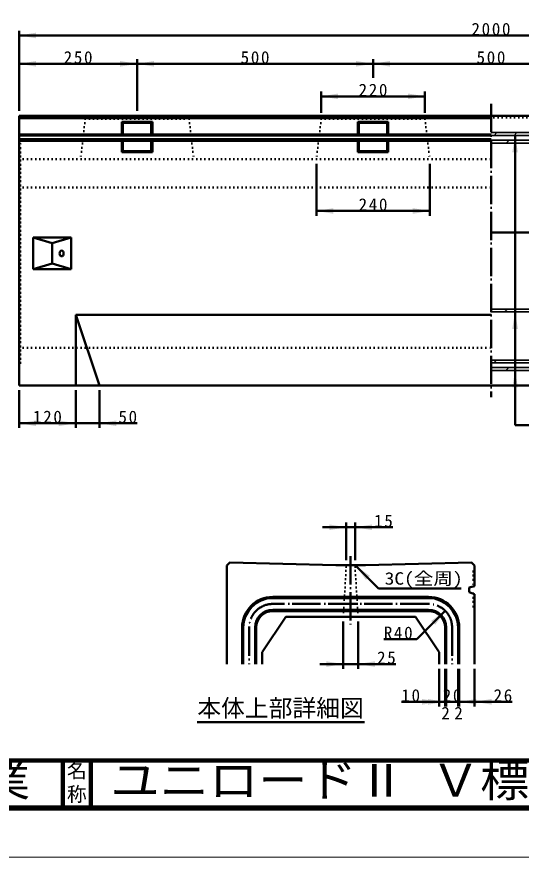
# Model space of a CAD drawing. Units: millimetres, scale not verified. Extents: x -2102 to 2102, y -1485 to 1485.
# Drawn here: x -190 to 879, y -1485 to 296 of the extents above; entities that cross this region are included whole.
import ezdxf
from ezdxf.enums import TextEntityAlignment as Align

# ---------------------------------------------------------------- set-up
doc = ezdxf.new("R2010")
doc.units = ezdxf.units.MM
doc.header["$LTSCALE"] = 5
doc.linetypes.add('DOTTED', pattern=[1.75, 0.25, -1.5])
doc.linetypes.add('LONG_DASHED_DOTTED', pattern=[15.25, 12, -1.5, 0.25, -1.5])
doc.layers.add('0-0_V-nasSTD', color=7, linetype='Continuous', lineweight=35)
doc.layers.add('0-1_0', color=7, linetype='Continuous', lineweight=50)
doc.styles.add('ＭＳ ゴシック', font='')
doc.styles.get('ＭＳ ゴシック').set_extended_font_data('MS Gothic')

msp = doc.modelspace()

# ---------------------------------------------------------------- linework, layer by layer
at = {"layer": '0-0_V-nasSTD'}
for p, q in [((815.314, 50.893), (917.314, 50.893)), ((815.314, 44.893), (917.314, 44.893)), ((821.747, 44.893), (827.747, 50.893)), ((864.173, 44.893), (870.173, 50.893)), ((815.314, 34.893), (917.314, 34.893)), ((917.314, 28.893), (815.314, 28.893)), ((847.673, 28.893), (853.673, 34.893)), ((815.314, -323.107), (917.314, -323.107)), ((815.314, -329.107), (917.314, -329.107)), ((844.231, -329.107), (850.231, -323.107)), ((815.314, -431.107), (917.314, -431.107)), ((917.314, -437.107), (815.314, -437.107)), ((821.084, -437.107), (827.084, -431.107)), ((863.511, -437.107), (869.511, -431.107)), ((815.314, -447.107), (917.314, -447.107)), ((815.314, -453.107), (917.314, -453.107)), ((847.011, -453.107), (853.011, -447.107))]:
    msp.add_line(p, q, dxfattribs=at)
at = {"layer": '0-0_V-nasSTD', "lineweight": 50}
for p, q in [((866.314, -569.107), (866.314, 44.893)), ((445.314, -15.107), (445.314, -125.107)), ((685.314, -15.107), (685.314, -125.107)), ((445.314, -115.107), (685.314, -115.107)), ((1918.314, -160.857), (815.314, -160.857))]:
    msp.add_line(p, q, dxfattribs=at)
at = {"layer": '0-0_V-nasSTD', "lineweight": 100}
for p, q in [((-92.5, -1280), (-92.5, -1380)), ((-32.5, -1280), (-32.5, -1380)), ((-1997.5, -1380), (1997.5, -1380))]:
    msp.add_line(p, q, dxfattribs=at)
at = {"layer": '0-0_V-nasSTD', "lineweight": 18}
for points in [[(-2102.5, -1485), (-2102.5, 1485), (2102.5, 1485), (2102.5, -1485)], [(-2002.5, -1385), (-2002.5, 1385), (2002.5, 1385), (2002.5, -1385)]]:
    msp.add_lwpolyline(points, close=True, dxfattribs=at)
at = {"layer": '0-0_V-nasSTD'}
for points in [[(-184.686, 256.893), (-148.686, 250.893), (-148.686, 262.893)], [(-184.686, 196.893), (-148.686, 190.893), (-148.686, 202.893)], [(29.314, 190.893), (29.314, 202.893), (65.314, 196.893)], [(65.314, 196.893), (101.314, 190.893), (101.314, 202.893)], [(529.314, 190.893), (529.314, 202.893), (565.314, 196.893)], [(565.314, 196.893), (601.314, 190.893), (601.314, 202.893)], [(455.314, 127.893), (491.314, 121.893), (491.314, 133.893)], [(639.314, 121.893), (639.314, 133.893), (675.314, 127.893)], [(860.314, 8.893), (866.314, 44.893), (872.314, 8.893)], [(445.314, -115.107), (481.314, -121.107), (481.314, -109.107)], [(649.314, -121.107), (649.314, -109.107), (685.314, -115.107)], [(860.314, -365.107), (866.314, -329.107), (872.314, -365.107)], [(860.314, -489.107), (866.314, -453.107), (872.314, -489.107)], [(-184.686, -565.107), (-148.686, -571.107), (-148.686, -559.107)], [(-100.686, -571.107), (-100.686, -559.107), (-64.686, -565.107)], [(-14.686, -565.107), (21.314, -571.107), (21.314, -559.107)], [(472.461, -791.624), (472.461, -779.624), (508.461, -785.624)], [(527.211, -785.624), (563.211, -791.624), (563.211, -779.624)], [(529.086, -867.499), (550.299, -897.197), (558.785, -888.712)], [(688.493, -983.982), (696.978, -992.467), (718.191, -962.769)], [(466.211, -1081.624), (466.211, -1069.624), (502.211, -1075.624)], [(533.461, -1075.624), (569.461, -1081.624), (569.461, -1069.624)], [(669.336, -1161.624), (669.336, -1149.624), (705.336, -1155.624)], [(681.836, -1161.624), (681.836, -1149.624), (717.836, -1155.624)], [(747.836, -1155.624), (783.836, -1161.624), (783.836, -1149.624)], [(780.336, -1155.624), (816.336, -1161.624), (816.336, -1149.624)]]:
    msp.add_solid(points, dxfattribs=at)
at = {"layer": '0-1_0'}
for p, q in [((-184.686, 96.893), (-184.686, 266.893)), ((-184.686, 256.893), (1815.314, 256.893)), ((-184.686, 196.893), (65.314, 196.893)), ((65.314, 96.893), (65.314, 206.893)), ((65.314, 196.893), (565.314, 196.893)), ((565.314, 166.893), (565.314, 206.893)), ((565.314, 196.893), (1065.314, 196.893)), ((455.314, 92.893), (455.314, 137.893)), ((455.314, 127.893), (675.314, 127.893)), ((675.314, 92.893), (675.314, 137.893)), ((-184.686, 86.893), (-184.686, -485.107)), ((-184.686, 86.893), (1815.314, 86.893)), ((-184.686, 81.893), (815.314, 81.893)), ((33.014, 74.193), (97.614, 74.193)), ((33.014, 74.193), (35.314, 71.893)), ((33.014, 74.193), (33.014, 46.908)), ((35.314, 71.893), (95.314, 71.893)), ((35.314, 71.893), (35.314, 46.908)), ((95.314, 71.893), (97.614, 74.193)), ((95.314, 71.893), (95.314, 46.908)), ((97.614, 74.193), (97.614, 46.908)), ((533.014, 74.193), (597.614, 74.193)), ((533.014, 74.193), (535.314, 71.893)), ((533.014, 74.193), (533.014, 46.908)), ((535.314, 71.893), (595.314, 71.893)), ((535.314, 71.893), (535.314, 46.908)), ((595.314, 71.893), (597.614, 74.193)), ((595.314, 71.893), (595.314, 46.908)), ((597.614, 74.193), (597.614, 46.908)), ((-184.686, 46.908), (815.314, 46.908)), ((-184.686, 44.893), (815.314, 44.893)), ((-184.686, 36.893), (815.314, 36.893)), ((-184.686, 33.535), (815.314, 33.535)), ((33.014, 33.535), (33.014, 9.593)), ((35.314, 33.535), (35.314, 11.893)), ((95.314, 33.535), (95.314, 11.893)), ((97.614, 33.535), (97.614, 9.593)), ((533.014, 33.535), (533.014, 9.593)), ((535.314, 33.535), (535.314, 11.893)), ((595.314, 33.535), (595.314, 11.893)), ((597.614, 33.535), (597.614, 9.593)), ((33.014, 9.593), (35.314, 11.893)), ((33.014, 9.593), (97.614, 9.593)), ((35.314, 11.893), (95.314, 11.893)), ((95.314, 11.893), (97.614, 9.593)), ((533.014, 9.593), (535.314, 11.893)), ((533.014, 9.593), (597.614, 9.593)), ((535.314, 11.893), (595.314, 11.893)), ((595.314, 11.893), (597.614, 9.593)), ((-154.686, -171.607), (-154.686, -238.607)), ((-154.686, -171.607), (-74.686, -171.607)), ((-74.686, -171.607), (-74.686, -238.607)), ((-114.686, -183.607), (-114.686, -226.607)), ((-154.686, -238.607), (-74.686, -238.607)), ((-64.686, -335.107), (-64.686, -485.107)), ((-64.686, -335.107), (-14.686, -485.107)), ((-64.686, -335.107), (815.314, -335.107)), ((-184.686, -485.107), (1815.314, -485.107)), ((-184.686, -495.107), (-184.686, -575.107)), ((-64.686, -495.107), (-64.686, -575.107)), ((-14.686, -495.107), (-14.686, -575.107)), ((65.314, -565.107), (-14.686, -565.107)), ((866.314, -569.107), (946.314, -569.107)), ((508.461, -855.624), (508.461, -775.624)), ((527.211, -855.624), (527.211, -775.624)), ((458.461, -785.624), (508.461, -785.624)), ((508.461, -785.624), (527.211, -785.624)), ((607.211, -785.624), (527.211, -785.624)), ((255.336, -866.874), (255.336, -1075.624)), ((486.586, -865.624), (549.086, -865.624)), ((529.086, -867.499), (576.797, -915.21)), ((780.336, -910.605), (780.336, -866.874)), ((751.797, -915.21), (576.797, -915.21)), ((769.086, -913.124), (780.336, -910.605)), ((769.086, -923.124), (769.086, -913.124)), ((769.086, -923.124), (780.336, -927.322)), ((682.836, -933.124), (352.836, -933.124)), ((682.836, -935.624), (352.836, -935.624)), ((780.336, -927.322), (780.336, -1075.624)), ((682.836, -960.624), (352.836, -960.624)), ((380.336, -975.624), (330.336, -1050.624)), ((682.836, -963.124), (352.836, -963.124)), ((380.336, -975.624), (655.336, -975.624)), ((655.336, -975.624), (705.336, -1050.624)), ((658.087, -1022.873), (718.191, -962.769)), ((502.211, -985.624), (502.211, -1085.624)), ((533.461, -985.624), (533.461, -1085.624)), ((287.836, -998.124), (287.836, -1075.624)), ((290.336, -998.124), (290.336, -1075.624)), ((315.336, -998.124), (315.336, -1075.624)), ((317.836, -998.124), (317.836, -1075.624)), ((717.836, -1075.624), (717.836, -998.124)), ((720.336, -998.124), (720.336, -1075.624)), ((745.336, -998.124), (745.336, -1075.624)), ((747.836, -1075.624), (747.836, -998.124)), ((658.087, -1022.873), (588.087, -1022.873)), ((330.336, -1050.624), (330.336, -1075.624)), ((705.336, -1050.624), (705.336, -1075.624)), ((452.211, -1075.624), (502.211, -1075.624)), ((502.211, -1075.624), (533.461, -1075.624)), ((613.461, -1075.624), (533.461, -1075.624)), ((705.336, -1085.624), (705.336, -1165.624)), ((717.836, -1085.624), (717.836, -1165.624)), ((720.336, -1085.624), (720.336, -1165.624)), ((745.336, -1085.624), (745.336, -1165.624)), ((747.836, -1085.624), (747.836, -1165.624)), ((780.336, -1085.624), (780.336, -1165.624)), ((625.336, -1155.624), (705.336, -1155.624)), ((705.336, -1155.624), (717.836, -1155.624)), ((860.336, -1155.624), (780.336, -1155.624)), ((192.868, -1198.458), (546.877, -1198.458))]:
    msp.add_line(p, q, dxfattribs=at)
at = {"layer": '0-1_0', "linetype": 'LONG_DASHED_DOTTED'}
for p, q in [((815.314, 111.893), (815.314, -510.107)), ((517.836, -846.874), (517.836, -994.374)), ((682.836, -948.124), (352.836, -948.124)), ((302.836, -998.124), (302.836, -1075.624)), ((732.836, -998.124), (732.836, -1075.624))]:
    msp.add_line(p, q, dxfattribs=at)
at = {"layer": '0-1_0', "linetype": 'DOTTED'}
for p, q in [((-184.686, 82.893), (1815.314, 82.893)), ((-44.686, 79.893), (-54.686, -5.107)), ((-44.686, 79.893), (-47.686, 82.893)), ((175.314, 79.893), (185.314, -5.107)), ((455.314, 79.893), (445.314, -5.107)), ((455.314, 79.893), (452.314, 82.893)), ((675.314, 79.893), (678.314, 82.893)), ((-181.686, 26.893), (-184.686, 28.893)), ((-181.686, -437.107), (-181.686, 26.893)), ((-184.686, 4.893), (-181.686, 6.893)), ((-184.686, -5.107), (815.314, -5.107)), ((-184.686, -65.107), (815.314, -65.107)), ((-184.686, -405.107), (815.314, -405.107)), ((-184.686, -415.107), (-181.686, -417.107)), ((-181.686, -437.107), (-184.686, -439.107)), ((508.461, -869.374), (502.211, -975.624)), ((508.461, -869.374), (504.711, -865.624)), ((508.461, -869.374), (527.211, -869.374)), ((527.211, -869.374), (530.961, -865.624)), ((527.211, -869.374), (533.461, -975.624)), ((777.461, -879.374), (780.336, -876.499)), ((777.461, -879.374), (777.461, -911.249))]:
    msp.add_line(p, q, dxfattribs=at)
at = {"layer": '0-1_0', "lineweight": 100}
msp.add_line((-1997.5, -1280), (1997.5, -1280), dxfattribs=at)
at = {"layer": '0-1_0', "linetype": 'DOTTED'}
for points in [[(-44.686, 79.893), (175.314, 79.893), (178.314, 82.893)], [(455.314, 79.893), (675.314, 79.893), (685.314, -5.107)], [(777.461, -926.249), (777.461, -954.374), (780.336, -957.249)]]:
    msp.add_lwpolyline(points, dxfattribs=at)
at = {"layer": '0-1_0'}
for points in [[(-154.686, -171.607), (-114.686, -183.607), (-74.686, -171.607)], [(-154.686, -238.607), (-114.686, -226.607), (-74.686, -238.607)], [(-184.686, -565.107), (-64.686, -565.107), (-14.686, -565.107)], [(486.586, -865.624), (261.586, -860.624), (255.336, -866.874)], [(549.086, -865.624), (774.086, -860.624), (780.336, -866.874)], [(717.836, -1155.624), (720.336, -1155.624), (745.336, -1155.624), (747.836, -1155.624), (780.336, -1155.624)]]:
    msp.add_lwpolyline(points, dxfattribs=at)
for centre, radius, start, end in [((352.836, -998.124), 65, 90, 180), ((352.836, -998.124), 62.5, 90, 180), ((682.836, -998.124), 65, 0, 90), ((682.836, -998.124), 62.5, 0, 90), ((352.836, -998.124), 37.5, 90, 180), ((682.836, -998.124), 37.5, 0, 90), ((352.836, -998.124), 35, 90, 180), ((682.836, -998.124), 35, 0, 90)]:
    msp.add_arc(centre, radius, start, end, dxfattribs=at)
at = {"layer": '0-1_0', "linetype": 'LONG_DASHED_DOTTED'}
for centre, start, end in [((352.836, -998.124), 90, 180), ((682.836, -998.124), 0, 90)]:
    msp.add_arc(centre, 50, start, end, dxfattribs=at)
at = {"layer": '0-1_0'}
msp.add_ellipse((-94.686, -205.107), major_axis=(0, 6), ratio=0.707107, dxfattribs=at)

# ---------------------------------------------------------------- texts
at = {"layer": '0-0_V-nasSTD', "style": 'ＭＳ ゴシック'}
for s, height, width, p in [('3C(全周)', 26.39, 1.15, (589.797, -915.21)), ('株式会社船生コンクリート工業', 69.65, 1.1, (-1624.221, -1377.45)), ('ユニロードⅡ Ｖ標準', 69.65, 1.1, (8.5, -1377.53))]:
    msp.add_text(s, height=height, dxfattribs=dict(at, width=width)).set_placement(p, align=Align.BOTTOM_LEFT)
for s, height, p in [('本体上部詳細図', 36.95, (192.868, -1198.458)), ('2', 26.39, (710.086, -1200.624)), ('2', 26.39, (737.586, -1200.624)), ('名', 30.79, (-83.518, -1326.001)), ('称', 30.79, (-83.524, -1375.99))]:
    msp.add_text(s, height=height, dxfattribs=at).set_placement(p, align=Align.BOTTOM_LEFT)
at = {"layer": '0-0_V-nasSTD', "char_height": 26.39, "attachment_point": 7, "style": 'ＭＳ ゴシック'}
for s, insert in [('\\T1.2;2000', (773.914, 256.893)), ('\\T1.2;250', (-90.286, 196.893)), ('\\T1.2;500', (284.714, 196.893)), ('\\T1.2;500', (784.714, 196.893)), ('\\T1.2;220', (534.714, 127.893)), ('\\T1.2;240', (534.714, -115.107)), ('\\T1.2;120', (-155.286, -565.107)), ('\\T1.2;50', (25.714, -565.107)), ('\\T1.2;15', (567.611, -785.624)), ('\\T1.2;R40', (588.087, -1022.873)), ('\\T1.2;25', (573.861, -1075.624)), ('\\T1.2;10', (625.336, -1155.624)), ('\\T1.2;20', (713.036, -1155.624)), ('\\T1.2;26', (820.736, -1155.624))]:
    msp.add_mtext(s, dxfattribs=dict(at, insert=insert))

doc.saveas('drawing.dxf')
